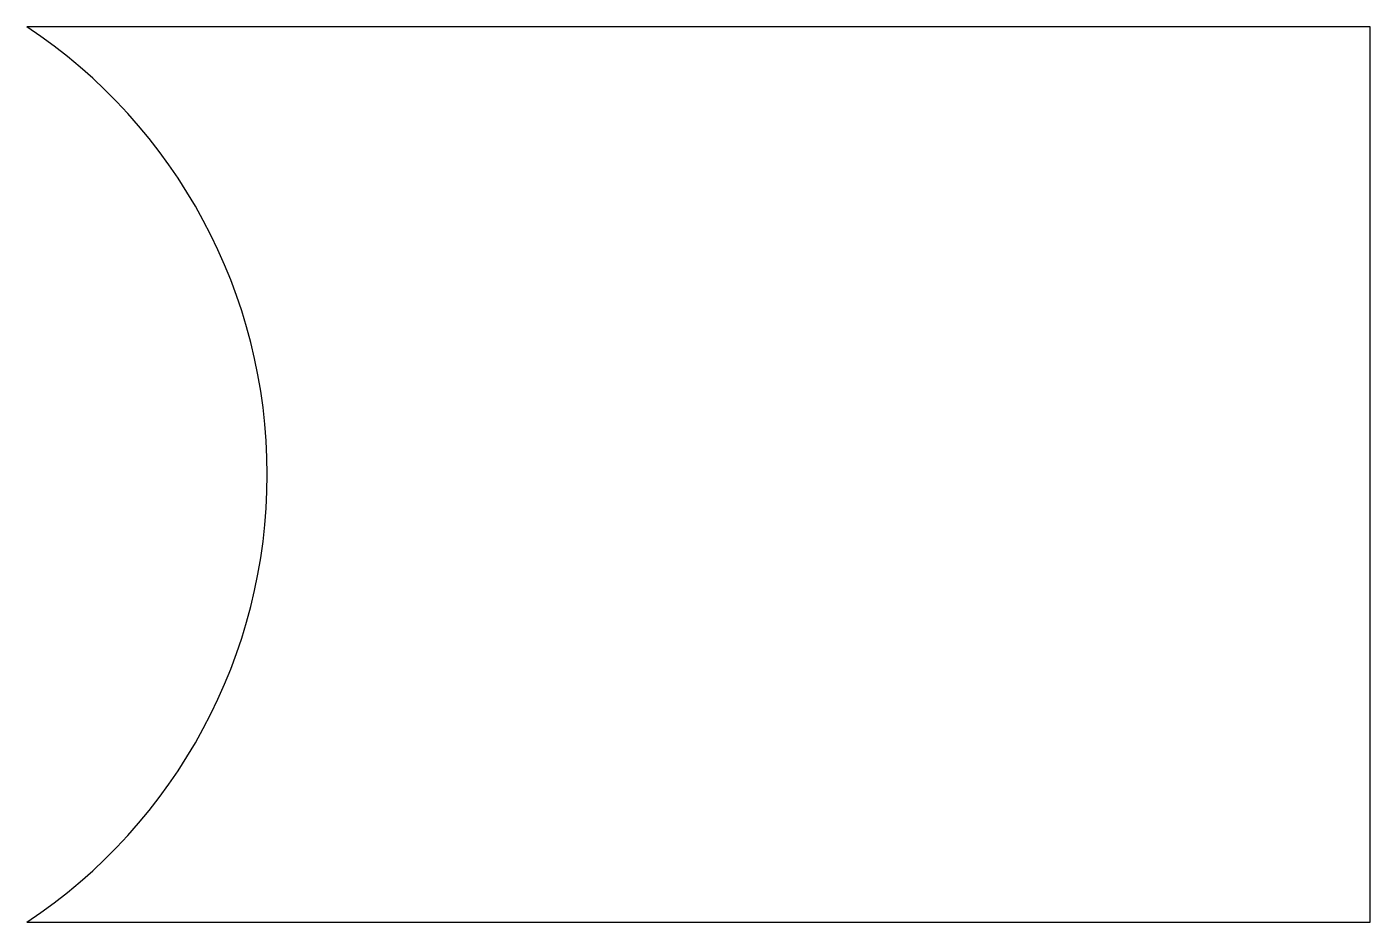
# Model space of a CAD drawing. Header units: millimetres. Extents: x 3750 to 6750, y 6425 to 8425.
import ezdxf

# ---------------------------------------------------------------- set-up
doc = ezdxf.new("R2010")
doc.units = ezdxf.units.MM
doc.layers.add('_WELD Visible(Default)', color=7, linetype='Continuous', lineweight=30)

msp = doc.modelspace()

# ---------------------------------------------------------------- linework, layer by layer
at = {"layer": '_WELD Visible(Default)'}
for p, q in [((6750, 8425), (3750, 8425)), ((6750, 6425), (6750, 8425)), ((3750, 6425), (6750, 6425))]:
    msp.add_line(p, q, dxfattribs=at)
msp.add_arc((3086.7, 7425), 1200, 303.5573, 56.4427, dxfattribs=at)

doc.saveas('drawing.dxf')
